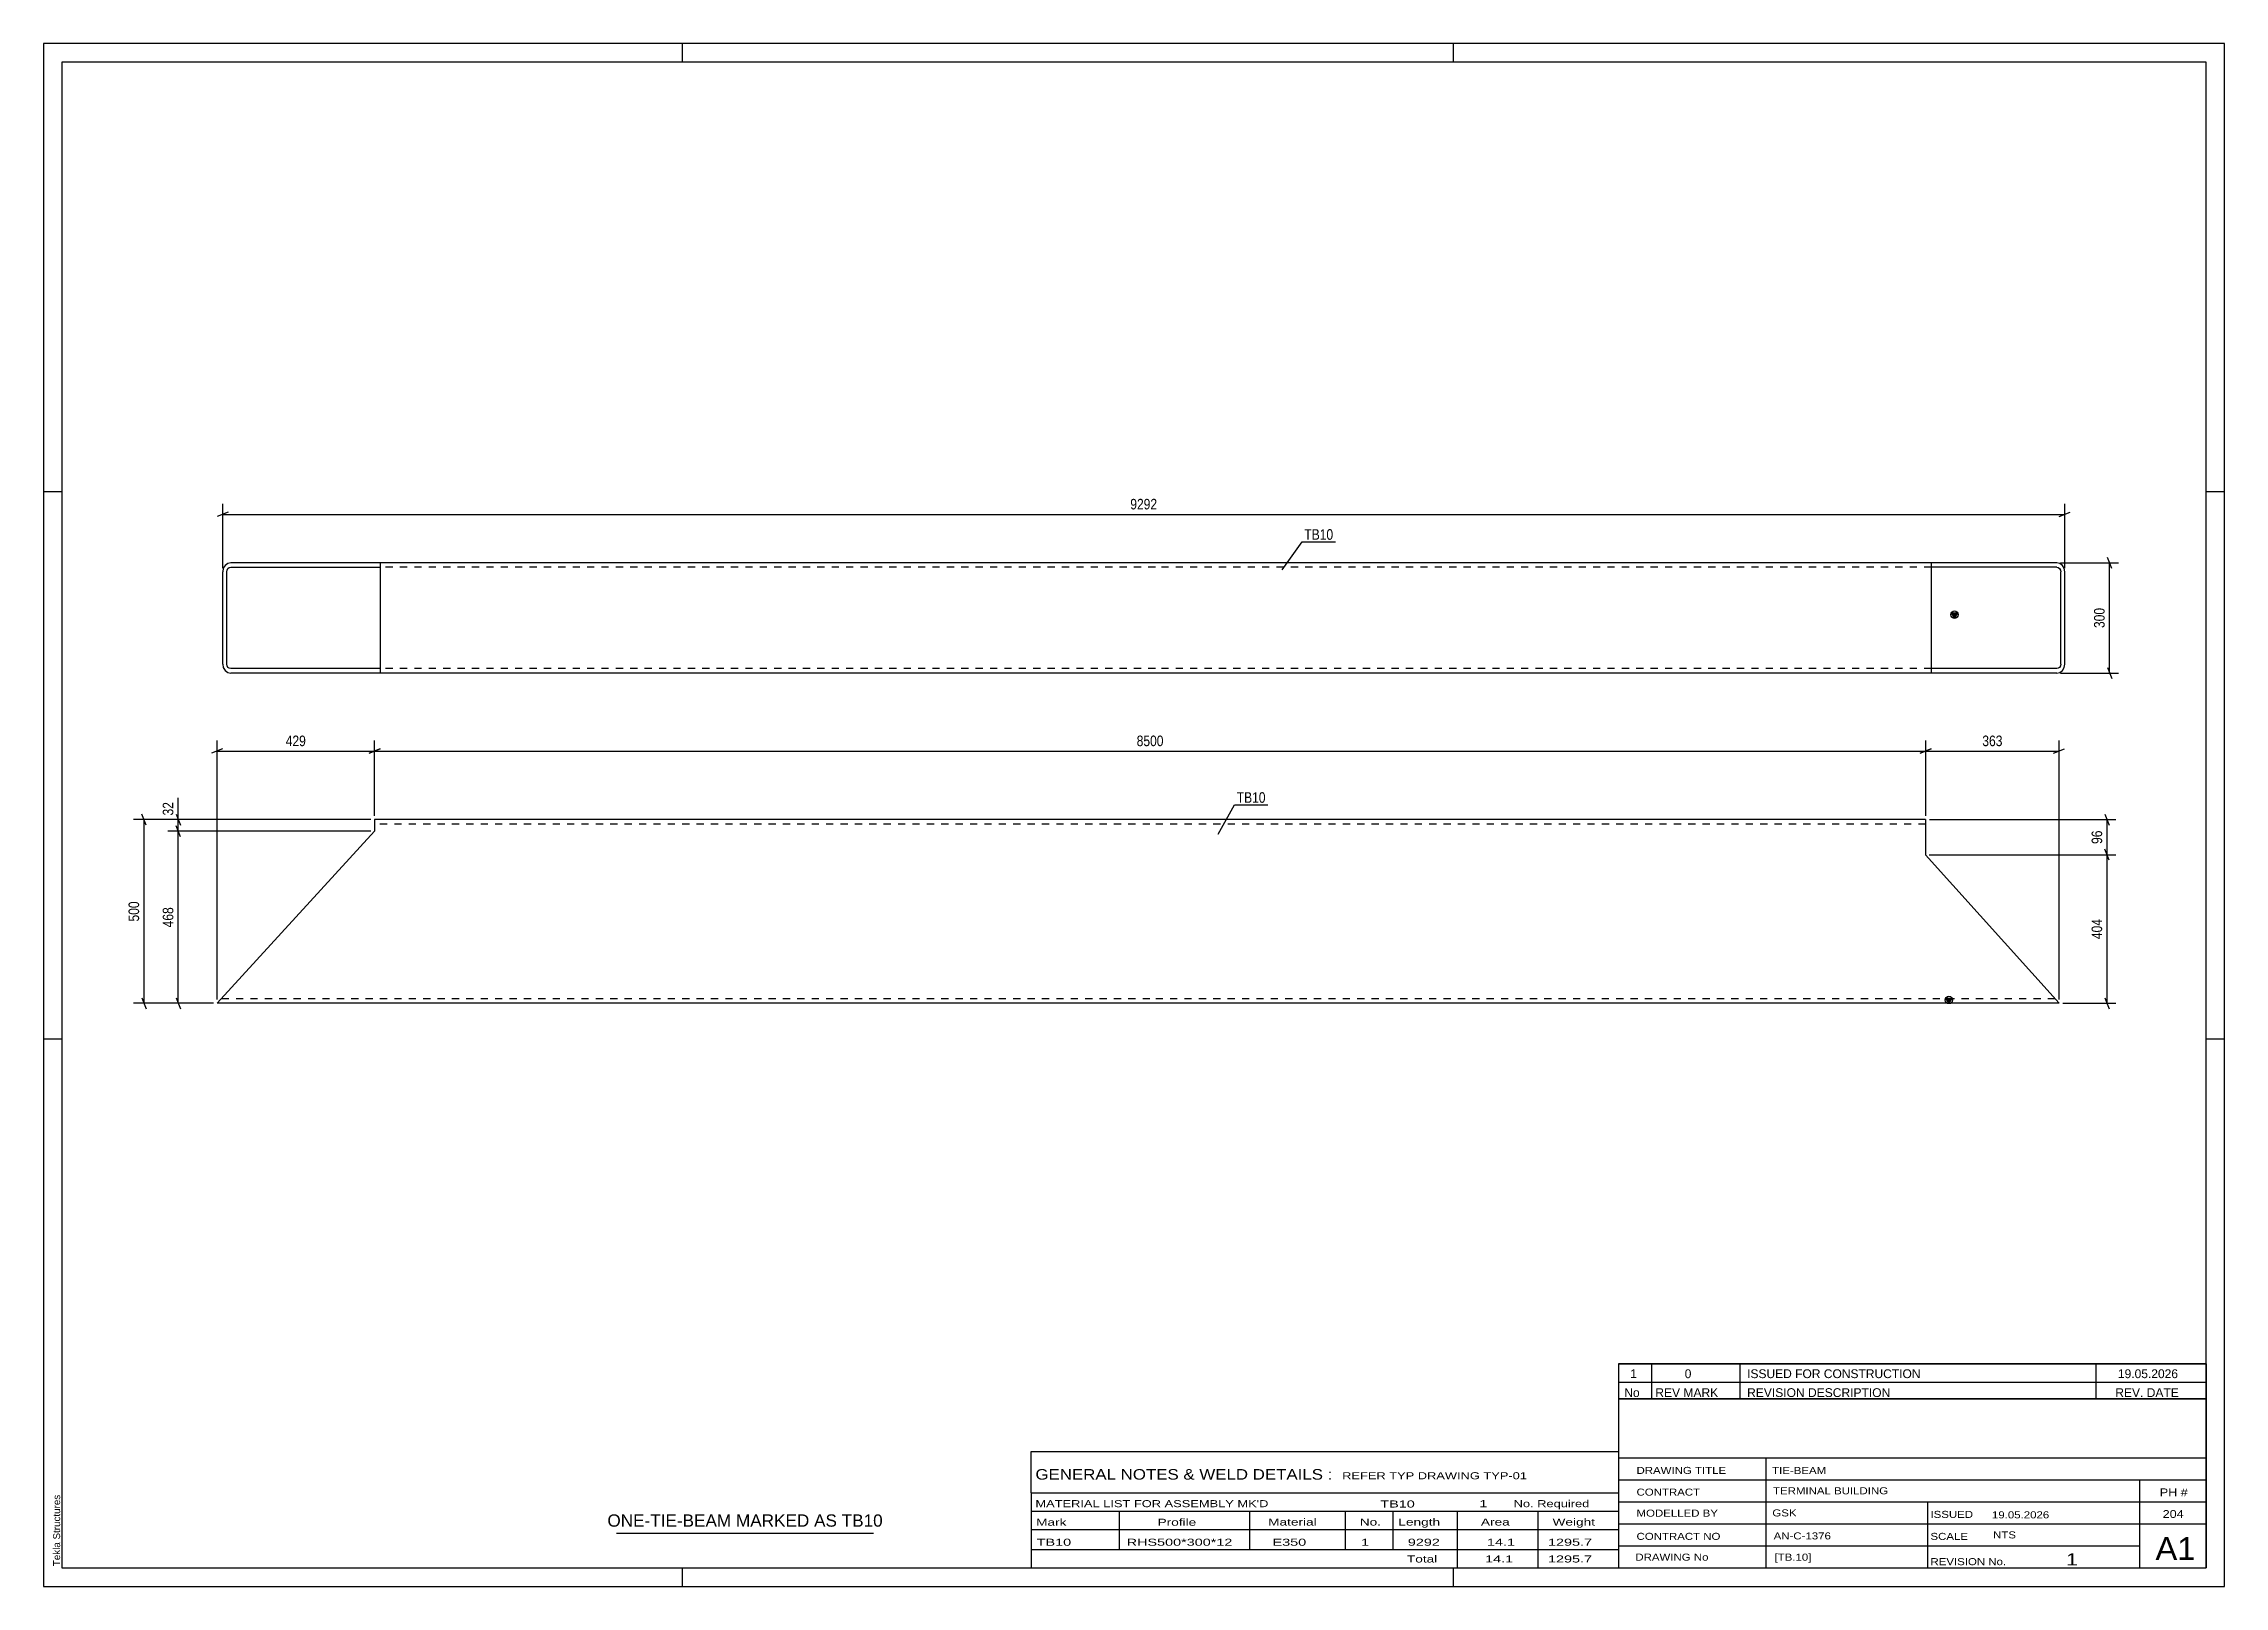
# Model space of a CAD drawing. Header units: millimetres. Extents: x 0 to 594, y 0 to 420.
import ezdxf

# ---------------------------------------------------------------- set-up
doc = ezdxf.new("R2010")
doc.units = ezdxf.units.MM
doc.linetypes.add('DXK_LINE_DOT2', pattern=[3.9198, 1.9599, -1.9599])
doc.styles.add('Arial', font='ARIAL.TTF', dxfattribs={"height": 0.2})
doc.styles.add('Arial Narrow', font='ARIALN.TTF', dxfattribs={"height": 0.2})

# ---------------------------------------------------------------- blocks, each defined once
blk = doc.blocks.new('Unknown-491735485-1163')
at = {"color": 5, "linetype": 'Continuous'}
for p, q in [((594, 420), (0, 420)), ((0, 420), (0, 0)), ((174, 415), (174, 420)), ((384, 415), (384, 420)), ((594, 0), (594, 420)), ((589, 415), (5, 415)), ((5, 415), (5, 5)), ((589, 5), (589, 415)), ((5, 298), (0, 298)), ((594, 298), (589, 298)), ((5, 149), (0, 149)), ((594, 149), (589, 149)), ((0, 0), (594, 0)), ((5, 5), (589, 5)), ((174, 0), (174, 5)), ((384, 0), (384, 5))]:
    blk.add_line(p, q, dxfattribs=at)
at = {"color": 174, "linetype": 'Continuous', "style": 'Arial'}
blk.add_text('Tekla Structures', height=1.9102, rotation=90, dxfattribs=at).set_placement((4.5, 5.5))
blk = doc.blocks.new('Unknown-491735485-1832')
at = {"color": 7, "linetype": 'Continuous'}
for p, q in [((429, 51.05), (429, 5)), ((429, 51.05), (589, 51.05)), ((589, 51), (589, 5)), ((429, 35), (589, 35)), ((469.14, 35), (469.14, 5)), ((429, 29), (589, 29)), ((571, 5.05), (571, 29.05)), ((429, 23), (589, 23)), ((513.14, 23), (513.14, 5)), ((429, 17), (589, 17)), ((429, 11), (571, 11)), ((429, 5), (589, 5))]:
    blk.add_line(p, q, dxfattribs=at)
at = {"color": 7, "style": 'Arial Narrow'}
for s, height, width, p in [('DRAWING TITLE', 1.9089, 1.425378, (433.88, 30.61)), ('TIE-BEAM', 1.909, 1.425378, (470.81, 30.59)), ('CONTRACT', 1.909, 1.425378, (433.88, 24.71)), ('TERMINAL BUILDING', 1.9089, 1.425378, (471.06, 25.07)), ('MODELLED BY', 1.9089, 1.425378, (433.88, 18.98)), ('GSK', 1.909, 1.425378, (470.88, 19.04)), ('ISSUED', 1.909, 1.425378, (513.94, 18.64)), ('19.05.2026', 1.909, 1.425378, (530.69, 18.52)), ('CONTRACT NO', 1.9089, 1.425378, (433.88, 12.66)), ('AN-C-1376', 1.909, 1.425378, (471.23, 12.78)), ('SCALE', 1.909, 1.425378, (513.94, 12.65)), ('A1', 6.204, 1.25, (575.24, 7.2)), ('DRAWING No', 1.909, 1.425378, (433.56, 7)), ('[TB.10]', 1.909, 1.425378, (471.46, 6.99)), ('REVISION No.', 1.9089, 1.425378, (513.94, 5.77)), ('1', 3.34, 1.5, (550.91, 5.68))]:
    blk.add_text(s, height=height, dxfattribs=dict(at, width=width)).set_placement(p)
at = {"color": 7, "linetype": 'Continuous', "style": 'Arial Narrow'}
for s, height, width, p in [('PH #', 2.1, 1.42538, (576.4, 24.55)), ('204', 2.1, 1.42538, (577.19, 18.65)), ('NTS', 1.909, 1.425378, (531, 13.05))]:
    blk.add_text(s, height=height, dxfattribs=dict(at, width=width)).set_placement(p)
blk = doc.blocks.new('Unknown-491735485-1833')
at = {"color": 7, "linetype": 'Continuous'}
for p, q in [((429, 60.55), (589, 60.55)), ((589, 60.55), (429, 60.55)), ((429, 60.55), (429, 55.55)), ((438, 60.55), (438, 55.55)), ((462, 60.55), (462, 55.55)), ((559, 60.55), (559, 55.55)), ((589, 60.55), (589, 55.55)), ((429, 55.55), (589, 55.55)), ((429, 55.55), (429, 51.05)), ((429, 55.55), (589, 55.55)), ((438, 55.55), (438, 51.05)), ((462, 55.55), (462, 51.05)), ((559, 55.55), (559, 51.05)), ((589, 55.55), (589, 51.05)), ((589, 51.05), (429, 51.05))]:
    blk.add_line(p, q, dxfattribs=at)
at = {"color": 7, "linetype": 'Continuous', "style": 'Arial Narrow'}
for s, height, width, p in [('No', 2.386, 1.2, (430.54, 51.55)), ('1', 2.39, 1.196471, (432.16, 56.7)), ('REV MARK', 2.386, 1.2, (439, 51.55)), ('0', 2.39, 1.196471, (447, 56.7)), ('REVISION DESCRIPTION', 2.3861, 1.2, (464, 51.55)), ('ISSUED FOR CONSTRUCTION', 2.3861, 1.196471, (464, 56.7)), ('REV. DATE', 2.386, 1.2, (564.28, 51.55)), ('19.05.2026', 2.386, 1.196471, (565, 56.7))]:
    blk.add_text(s, height=height, dxfattribs=dict(at, width=width)).set_placement(p)
blk = doc.blocks.new('Unknown-491735485-1834')
at = {"color": 7, "linetype": 'Continuous'}
for p, q in [((269, 36.75), (429, 36.75)), ((269, 25.5), (269, 36.75)), ((429, 36.75), (429, 25.5)), ((269, 25.5), (429, 25.5)), ((269, 25.5), (269, 20.5)), ((429, 25.5), (429, 20.5)), ((269, 20.5), (429, 20.5)), ((269, 20.5), (269, 15.5)), ((293, 20.5), (293, 15.5)), ((328.5, 20.5), (328.5, 15.5)), ((354.5, 20.5), (354.5, 15.5)), ((367.5, 20.5), (367.5, 15.5)), ((385, 20.5), (385, 15.5)), ((407, 20.5), (407, 15.5)), ((429, 20.5), (429, 15.5)), ((269, 15.5), (429, 15.5)), ((269, 15.45), (269, 10.05)), ((269, 15.45), (429, 15.45)), ((293, 15.5), (293, 10)), ((328.5, 15.5), (328.5, 10)), ((354.5, 15.5), (354.5, 10)), ((367.5, 15.5), (367.5, 10)), ((385, 15.5), (385, 10)), ((407, 15.5), (407, 10)), ((429, 15.45), (429, 10.05)), ((269, 10.05), (429, 10.05)), ((269, 10), (429, 10)), ((269, 10), (269, 5)), ((385, 10), (385, 5)), ((407, 10), (407, 5)), ((429, 10), (429, 5)), ((269, 5), (429, 5))]:
    blk.add_line(p, q, dxfattribs=at)
at = {"color": 7, "style": 'Arial Narrow'}
for s, height, width, p in [('GENERAL NOTES & WELD DETAILS :', 2.8633, 1.4, (270.15, 29.06)), ('REFER TYP DRAWING TYP-01', 1.9089, 1.6, (353.7, 29.16)), ("MATERIAL LIST FOR ASSEMBLY MK'D", 1.9089, 1.6, (270.15, 21.56)), ('Mark', 1.909, 1.7, (270.34, 16.5)), ('Profile', 1.909, 1.7, (303.41, 16.5)), ('Material', 1.909, 1.7, (333.54, 16.56)), ('No.', 1.909, 1.7, (358.5, 16.56)), ('TB10', 1.909, 1.794707, (364.1, 21.47)), ('Length', 1.909, 1.7, (369, 16.56)), ('1', 1.91, 1.794707, (391.08, 21.56)), ('Area', 1.909, 1.7, (391.5, 16.56)), ('No. Required', 1.9089, 1.6, (400.41, 21.56)), ('Weight', 1.909, 1.7, (411, 16.56))]:
    blk.add_text(s, height=height, dxfattribs=dict(at, width=width)).set_placement(p)
at = {"color": 7, "linetype": 'Continuous', "style": 'Arial Narrow'}
for s, height, width, p in [('TB10', 1.909, 1.794707, (270.5, 11.06)), ('RHS500*300*12', 1.9089, 1.794707, (295, 11.06)), ('E350', 1.909, 1.794707, (334.74, 11.06)), ('1', 1.91, 1.794707, (358.86, 11.06)), ('9292', 1.909, 1.794707, (371.58, 11.06)), ('14.1', 1.909, 1.794707, (393.13, 11.06)), ('1295.7', 1.909, 1.794707, (409.77, 11.06)), ('Total', 1.909, 1.7, (371.33, 6.5)), ('14.1', 1.909, 1.794707, (392.64, 6.5)), ('1295.7', 1.909, 1.794707, (409.77, 6.5))]:
    blk.add_text(s, height=height, dxfattribs=dict(at, width=width)).set_placement(p)
blk = doc.blocks.new('Unknown-491735485-1835')
at = {"color": 7, "linetype": 'Continuous'}
blk.add_line((156, 14.5), (226, 14.5), dxfattribs=at)
at = {"color": 7, "style": 'Arial'}
blk.add_text('ONE-TIE-BEAM MARKED AS TB10', height=3.3428, dxfattribs=at).set_placement((153.56, 16.25))
blk = doc.blocks.new('Part-491735485-1421 - 1393')
at = {"linetype": 'Continuous'}
blk.add_hatch(color=2, dxfattribs=at).paths.add_polyline_path([(518.97, 158.74), (518.17, 160.14), (519.77, 160.14)])
at = {"color": 2, "linetype": 'Continuous'}
for p, q in [((90.13, 208.74), (90.13, 205.56)), ((301.33, 208.74), (90.13, 208.74)), ((512.63, 208.74), (301.43, 208.74)), ((512.63, 208.74), (512.63, 206.34)), ((90.13, 205.56), (47.25, 158.74)), ((512.63, 206.34), (512.63, 199.16)), ((548.97, 158.74), (512.63, 199.16)), ((301.33, 158.74), (47.25, 158.74)), ((548.97, 158.74), (301.43, 158.74)), ((518.97, 158.74), (518.17, 160.14)), ((518.17, 160.14), (519.77, 160.14)), ((519.77, 160.14), (518.97, 158.74))]:
    blk.add_line(p, q, dxfattribs=at)
at = {"color": 7, "linetype": 'DXK_LINE_DOT2'}
for p, q in [((512.63, 208.56), (512.63, 206.34)), ((301.33, 207.54), (90.13, 207.54)), ((512.63, 207.54), (301.43, 207.54)), ((301.33, 159.94), (48.35, 159.94)), ((547.89, 159.94), (301.43, 159.94))]:
    blk.add_line(p, q, dxfattribs=at)
at = {"color": 2, "linetype": 'Continuous'}
blk.add_circle((518.97, 159.64), 1, dxfattribs=at)
blk = doc.blocks.new('Part-491735485-1504 - 1498')
at = {"linetype": 'Continuous'}
blk.add_hatch(color=2, dxfattribs=at).paths.add_polyline_path([(520.5, 263.64), (519.7, 265.04), (521.3, 265.04)])
at = {"color": 2, "linetype": 'Continuous'}
for p, q in [((48.95, 277.16), (48.78, 276.24)), ((48.78, 251.04), (48.78, 276.24)), ((49.43, 277.93), (48.95, 277.16)), ((50.14, 278.45), (49.43, 277.93)), ((49.88, 276.24), (49.97, 276.7)), ((49.88, 251.04), (49.88, 276.24)), ((49.97, 276.7), (50.21, 277.09)), ((50.98, 278.64), (50.14, 278.45)), ((50.21, 277.09), (50.56, 277.35)), ((50.56, 277.35), (50.98, 277.44)), ((302.86, 278.64), (50.98, 278.64)), ((50.98, 277.44), (91.66, 277.44)), ((91.66, 278.64), (91.66, 248.64)), ((548.34, 278.64), (302.96, 278.64)), ((514.16, 278.64), (514.16, 248.64)), ((548.34, 277.44), (514.16, 277.44)), ((549.17, 278.45), (548.34, 278.64)), ((548.34, 277.44), (548.76, 277.35)), ((548.76, 277.35), (549.11, 277.09)), ((549.11, 277.09), (549.34, 276.7)), ((549.87, 277.93), (549.17, 278.45)), ((549.34, 276.7), (549.42, 276.24)), ((549.42, 251.04), (549.42, 276.24)), ((550.34, 277.16), (549.87, 277.93)), ((550.5, 276.24), (550.34, 277.16)), ((550.5, 251.04), (550.5, 276.24)), ((520.5, 263.64), (519.7, 265.04)), ((519.7, 265.04), (521.3, 265.04)), ((521.3, 265.04), (520.5, 263.64)), ((48.78, 251.04), (48.95, 250.12)), ((48.95, 250.12), (49.43, 249.34)), ((49.97, 250.58), (49.88, 251.04)), ((50.21, 250.19), (49.97, 250.58)), ((50.56, 249.93), (50.21, 250.19)), ((50.98, 249.84), (50.56, 249.93)), ((91.66, 249.84), (50.98, 249.84)), ((548.34, 249.84), (514.16, 249.84)), ((548.76, 249.93), (548.34, 249.84)), ((549.11, 250.19), (548.76, 249.93)), ((549.34, 250.58), (549.11, 250.19)), ((549.42, 251.04), (549.34, 250.58)), ((549.87, 249.34), (550.34, 250.12)), ((550.34, 250.12), (550.5, 251.04)), ((49.43, 249.34), (50.14, 248.82)), ((50.14, 248.82), (50.98, 248.64)), ((302.86, 248.64), (50.98, 248.64)), ((548.34, 248.64), (302.96, 248.64)), ((548.34, 248.64), (549.17, 248.82)), ((549.17, 248.82), (549.87, 249.34))]:
    blk.add_line(p, q, dxfattribs=at)
at = {"color": 7, "linetype": 'DXK_LINE_DOT2'}
for p, q in [((302.86, 277.44), (91.66, 277.44)), ((514.16, 277.44), (302.96, 277.44)), ((302.86, 249.84), (91.66, 249.84)), ((514.16, 249.84), (302.96, 249.84))]:
    blk.add_line(p, q, dxfattribs=at)
at = {"color": 2, "linetype": 'Continuous'}
blk.add_circle((520.5, 264.54), 1, dxfattribs=at)
blk = doc.blocks.new('StraightDimension-491735485-1681 - 1393')
at = {"color": 7, "linetype": 'Continuous'}
for p, q in [((514.15, 228), (511.15, 226.8)), ((512.65, 209.74), (512.65, 230.25)), ((512.65, 227.4), (548.97, 227.4)), ((547.47, 226.8), (550.47, 228)), ((548.97, 159.74), (548.97, 230.25))]:
    blk.add_line(p, q, dxfattribs=at)
at = {"color": 0}
blk.add_wipeout([(534.15, 228.15), (534.15, 232.35), (527.47, 232.35), (527.47, 228.15)], dxfattribs=at)
at = {"color": 3, "style": 'Arial Narrow'}
blk.add_text('363', height=2.863, dxfattribs=at).set_placement((528.07, 228.75))
blk = doc.blocks.new('StraightDimension-491735485-1472 - 1393')
at = {"color": 7, "linetype": 'Continuous'}
for p, q in [((513.65, 208.74), (564.45, 208.74)), ((561.45, 210.24), (562.65, 207.24)), ((562.05, 199.16), (562.05, 208.74)), ((513.63, 199.16), (564.45, 199.16)), ((562.65, 197.66), (561.45, 200.66))]:
    blk.add_line(p, q, dxfattribs=at)
at = {"color": 0}
blk.add_wipeout([(561.3, 206.38), (557.1, 206.38), (557.1, 201.52), (561.3, 201.52)], dxfattribs=at)
at = {"color": 3, "style": 'Arial Narrow'}
blk.add_text('96', height=2.863, rotation=90.00021, dxfattribs=at).set_placement((560.7, 202.12))
blk = doc.blocks.new('StraightDimension-491735485-1465 - 1393')
at = {"color": 7, "linetype": 'Continuous'}
for p, q in [((513.63, 199.16), (564.45, 199.16)), ((562.65, 197.66), (561.45, 200.66)), ((562.05, 158.74), (562.05, 199.16)), ((549.97, 158.74), (564.45, 158.74)), ((561.45, 160.24), (562.65, 157.24))]:
    blk.add_line(p, q, dxfattribs=at)
at = {"color": 0}
blk.add_wipeout([(561.3, 182.29), (557.1, 182.29), (557.1, 175.61), (561.3, 175.61)], dxfattribs=at)
at = {"color": 3, "style": 'Arial Narrow'}
blk.add_text('404', height=2.863, rotation=90.00021, dxfattribs=at).set_placement((560.7, 176.21))
blk = doc.blocks.new('StraightDimension-491735485-1477 - 1393')
at = {"color": 7, "linetype": 'Continuous'}
for p, q in [((89.15, 208.74), (24.5, 208.74)), ((27.95, 207.24), (26.75, 210.24)), ((27.35, 158.74), (27.35, 208.74)), ((46.25, 158.74), (24.5, 158.74)), ((26.75, 160.24), (27.95, 157.24))]:
    blk.add_line(p, q, dxfattribs=at)
at = {"color": 0}
blk.add_wipeout([(26.6, 187.08), (22.4, 187.08), (22.4, 180.4), (26.6, 180.4)], dxfattribs=at)
at = {"color": 3, "style": 'Arial Narrow'}
blk.add_text('500', height=2.863, rotation=90.00021, dxfattribs=at).set_placement((26, 181))
blk = doc.blocks.new('StraightDimension-491735485-1482 - 1393')
at = {"color": 7, "linetype": 'Continuous'}
for p, q in [((89.13, 205.56), (33.82, 205.56)), ((37.27, 204.06), (36.07, 207.06)), ((36.67, 158.74), (36.67, 205.56)), ((46.25, 158.74), (33.82, 158.74)), ((36.07, 160.24), (37.27, 157.24))]:
    blk.add_line(p, q, dxfattribs=at)
at = {"color": 0}
blk.add_wipeout([(35.92, 185.49), (31.72, 185.49), (31.72, 178.81), (35.92, 178.81)], dxfattribs=at)
at = {"color": 3, "style": 'Arial Narrow'}
blk.add_text('468', height=2.863, rotation=90.00021, dxfattribs=at).set_placement((35.32, 179.41))
blk = doc.blocks.new('StraightDimension-491735485-1489 - 1393')
at = {"color": 7, "linetype": 'Continuous'}
for p, q in [((89.15, 208.74), (33.82, 208.74)), ((36.07, 210.24), (37.27, 207.24)), ((36.67, 205.56), (36.67, 208.74)), ((89.13, 205.56), (33.82, 205.56)), ((37.27, 204.06), (36.07, 207.06))]:
    blk.add_line(p, q, dxfattribs=at)
at = {"color": 0}
blk.add_wipeout([(35.92, 214.12), (31.72, 214.12), (31.72, 209.27), (35.92, 209.27)], dxfattribs=at)
at = {"color": 7, "linetype": 'Continuous'}
blk.add_line((36.67, 208.74), (36.67, 214.65), dxfattribs=at)
blk.add_line((36.67, 208.74), (36.67, 214.65), dxfattribs=at)
at = {"color": 3, "style": 'Arial Narrow'}
blk.add_text('32', height=2.863, rotation=90.00021, dxfattribs=at).set_placement((35.32, 209.87))
blk = doc.blocks.new('StraightDimension-491735485-1682 - 1393')
at = {"color": 7, "linetype": 'Continuous'}
for p, q in [((91.63, 228), (88.63, 226.8)), ((90.13, 209.74), (90.13, 230.25)), ((90.13, 227.4), (512.65, 227.4)), ((511.15, 226.8), (514.15, 228)), ((512.65, 209.74), (512.65, 230.25))]:
    blk.add_line(p, q, dxfattribs=at)
at = {"color": 0}
blk.add_wipeout([(305.64, 228.15), (305.64, 232.35), (297.13, 232.35), (297.13, 228.15)], dxfattribs=at)
at = {"color": 3, "style": 'Arial Narrow'}
blk.add_text('8500', height=2.863, dxfattribs=at).set_placement((297.73, 228.75))
blk = doc.blocks.new('StraightDimension-491735485-1683 - 1393')
at = {"color": 7, "linetype": 'Continuous'}
for p, q in [((48.75, 228), (45.75, 226.8)), ((47.25, 159.74), (47.25, 230.25)), ((47.25, 227.4), (90.13, 227.4)), ((88.63, 226.8), (91.63, 228)), ((90.13, 209.74), (90.13, 230.25))]:
    blk.add_line(p, q, dxfattribs=at)
at = {"color": 0}
blk.add_wipeout([(72.03, 228.15), (72.03, 232.35), (65.35, 232.35), (65.35, 228.15)], dxfattribs=at)
at = {"color": 3, "style": 'Arial Narrow'}
blk.add_text('429', height=2.863, dxfattribs=at).set_placement((65.95, 228.75))
blk = doc.blocks.new('StraightDimension-491735485-1713 - 1498')
at = {"color": 7, "linetype": 'Continuous'}
for p, q in [((563.32, 277.14), (562.12, 280.14)), ((549.34, 278.64), (565.12, 278.64)), ((562.72, 248.64), (562.72, 278.64)), ((562.12, 250.14), (563.32, 247.14)), ((549.34, 248.64), (565.12, 248.64))]:
    blk.add_line(p, q, dxfattribs=at)
at = {"color": 0}
blk.add_wipeout([(561.97, 266.98), (557.77, 266.98), (557.77, 260.29), (561.97, 260.29)], dxfattribs=at)
at = {"color": 3, "style": 'Arial Narrow'}
blk.add_text('300', height=2.863, rotation=90.00021, dxfattribs=at).set_placement((561.37, 260.9))
blk = doc.blocks.new('StraightDimension-491735485-1507 - 1498')
at = {"color": 7, "linetype": 'Continuous'}
for p, q in [((50.28, 292.45), (47.28, 291.25)), ((48.78, 277.24), (48.78, 294.7)), ((48.78, 291.85), (550.5, 291.85)), ((549, 291.25), (552, 292.45)), ((550.5, 277.24), (550.5, 294.7))]:
    blk.add_line(p, q, dxfattribs=at)
at = {"color": 0}
blk.add_wipeout([(303.9, 292.6), (303.9, 296.8), (295.39, 296.8), (295.39, 292.6)], dxfattribs=at)
at = {"color": 3, "style": 'Arial Narrow'}
blk.add_text('9292', height=2.863, dxfattribs=at).set_placement((295.99, 293.2))
blk = doc.blocks.new('Mark-491735485-1416 - 1393')
at = {"color": 0}
blk.add_wipeout([(332.83, 213.33), (332.83, 216.33), (324.98, 216.33), (324.98, 213.33)], dxfattribs=at)
blk.add_wipeout([(332.83, 213.33), (332.83, 216.33), (324.98, 216.33), (324.98, 213.33)], dxfattribs=at)
at = {"color": 30, "linetype": 'Continuous'}
for p, q in [((319.95, 204.8), (324.38, 212.73)), ((324.38, 212.73), (333.43, 212.73))]:
    blk.add_line(p, q, dxfattribs=at)
at = {"color": 3, "style": 'Arial Narrow'}
blk.add_text('TB10', height=2.863, dxfattribs=at).set_placement((324.98, 213.33))
blk = doc.blocks.new('Mark-491735485-1500 - 1498')
at = {"color": 0}
blk.add_wipeout([(351.26, 284.94), (351.26, 287.94), (343.4, 287.94), (343.4, 284.94)], dxfattribs=at)
blk.add_wipeout([(351.26, 284.94), (351.26, 287.94), (343.4, 287.94), (343.4, 284.94)], dxfattribs=at)
at = {"color": 30, "linetype": 'Continuous'}
for p, q in [((337.36, 276.78), (342.8, 284.34)), ((342.8, 284.34), (351.86, 284.34))]:
    blk.add_line(p, q, dxfattribs=at)
at = {"color": 3, "style": 'Arial Narrow'}
blk.add_text('TB10', height=2.863, dxfattribs=at).set_placement((343.4, 284.94))

msp = doc.modelspace()

# ---------------------------------------------------------------- block references
for name in ['Unknown-491735485-1163', 'Part-491735485-1504 - 1498', 'Part-491735485-1421 - 1393', 'Unknown-491735485-1833', 'Unknown-491735485-1832', 'Unknown-491735485-1834', 'Unknown-491735485-1835']:
    msp.add_blockref(name, (0, 0))

# ---------------------------------------------------------------- next in the draw order: block references
for name in ['StraightDimension-491735485-1713 - 1498', 'StraightDimension-491735485-1681 - 1393', 'StraightDimension-491735485-1477 - 1393']:
    msp.add_blockref(name, (0, 0))

# ---------------------------------------------------------------- next in the draw order: block references
for name in ['StraightDimension-491735485-1507 - 1498', 'StraightDimension-491735485-1472 - 1393', 'StraightDimension-491735485-1482 - 1393']:
    msp.add_blockref(name, (0, 0))

# ---------------------------------------------------------------- next in the draw order: block references
for name in ['Mark-491735485-1500 - 1498', 'StraightDimension-491735485-1489 - 1393', 'StraightDimension-491735485-1465 - 1393']:
    msp.add_blockref(name, (0, 0))

# ---------------------------------------------------------------- next in the draw order: block references
msp.add_blockref('StraightDimension-491735485-1682 - 1393', (0, 0))

# ---------------------------------------------------------------- next in the draw order: block references
for name in ['StraightDimension-491735485-1683 - 1393', 'Mark-491735485-1416 - 1393']:
    msp.add_blockref(name, (0, 0))

doc.saveas('drawing.dxf')
